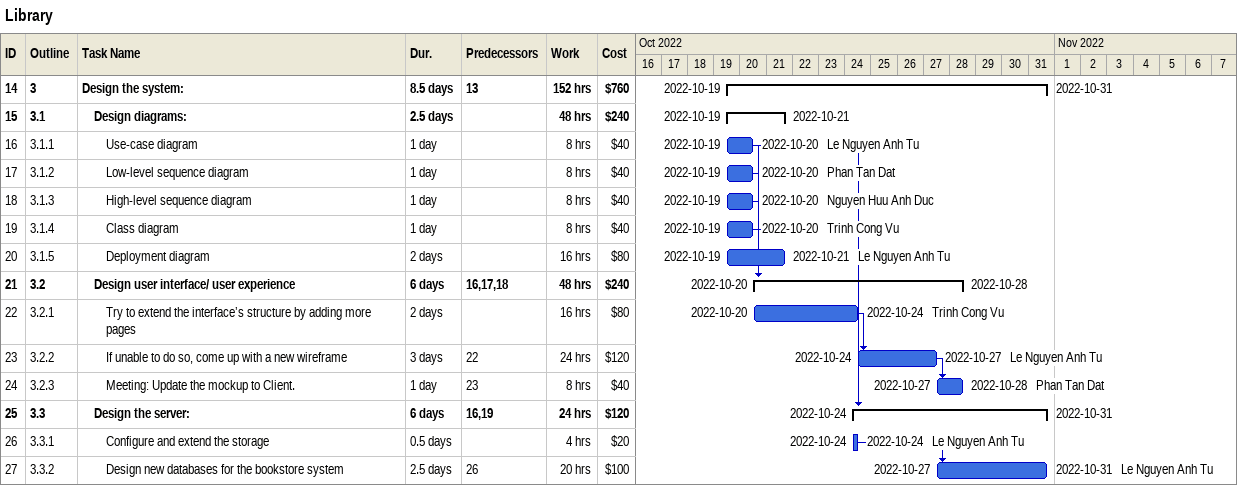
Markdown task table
Library

| ID | WBS | Task | Duration | Start | Finish | Predecessors | Resources | Work (h) | Cost ($) |
|---|---|---|---|---|---|---|---|---|---|
| 14 | 3 | **Design the system:** | 8.5d | 2022-10-19 | 2022-10-31 | 13 |  | 152 | 760 |
| 15 | 3.1 | **Design diagrams:** | 2.5d | 2022-10-19 | 2022-10-21 |  |  | 48 | 240 |
| 16 | 3.1.1 | Use-case diagram | 1d | 2022-10-19 | 2022-10-20 |  | Le Nguyen Anh Tu | 8 | 40 |
| 17 | 3.1.2 | Low-level sequence diagram | 1d | 2022-10-19 | 2022-10-20 |  | Phan Tan Dat | 8 | 40 |
| 18 | 3.1.3 | High-level sequence diagram | 1d | 2022-10-19 | 2022-10-20 |  | Nguyen Huu Anh Duc | 8 | 40 |
| 19 | 3.1.4 | Class diagram | 1d | 2022-10-19 | 2022-10-20 |  | Trinh Cong Vu | 8 | 40 |
| 20 | 3.1.5 | Deployment diagram | 2d | 2022-10-19 | 2022-10-21 |  | Le Nguyen Anh Tu | 16 | 80 |
| 21 | 3.2 | **Design user interface/ user experience** | 6d | 2022-10-20 | 2022-10-28 | 16, 17, 18 |  | 48 | 240 |
| 22 | 3.2.1 | Try to extend the interface’s structure by adding more pages | 2d | 2022-10-20 | 2022-10-24 |  | Trinh Cong Vu | 16 | 80 |
| 23 | 3.2.2 | If unable to do so, come up with a new wireframe | 3d | 2022-10-24 | 2022-10-27 | 22 | Le Nguyen Anh Tu | 24 | 120 |
| 24 | 3.2.3 | Meeting: Update the mockup to Client. | 1d | 2022-10-27 | 2022-10-28 | 23 | Phan Tan Dat | 8 | 40 |
| 25 | 3.3 | **Design the server:** | 6d | 2022-10-24 | 2022-10-31 | 16, 19 |  | 24 | 120 |
| 26 | 3.3.1 | Configure and extend the storage | 0.5d | 2022-10-24 | 2022-10-24 |  | Le Nguyen Anh Tu | 4 | 20 |
| 27 | 3.3.2 | Design new databases for the bookstore system | 2.5d | 2022-10-27 | 2022-10-31 | 26 | Le Nguyen Anh Tu | 20 | 100 |
